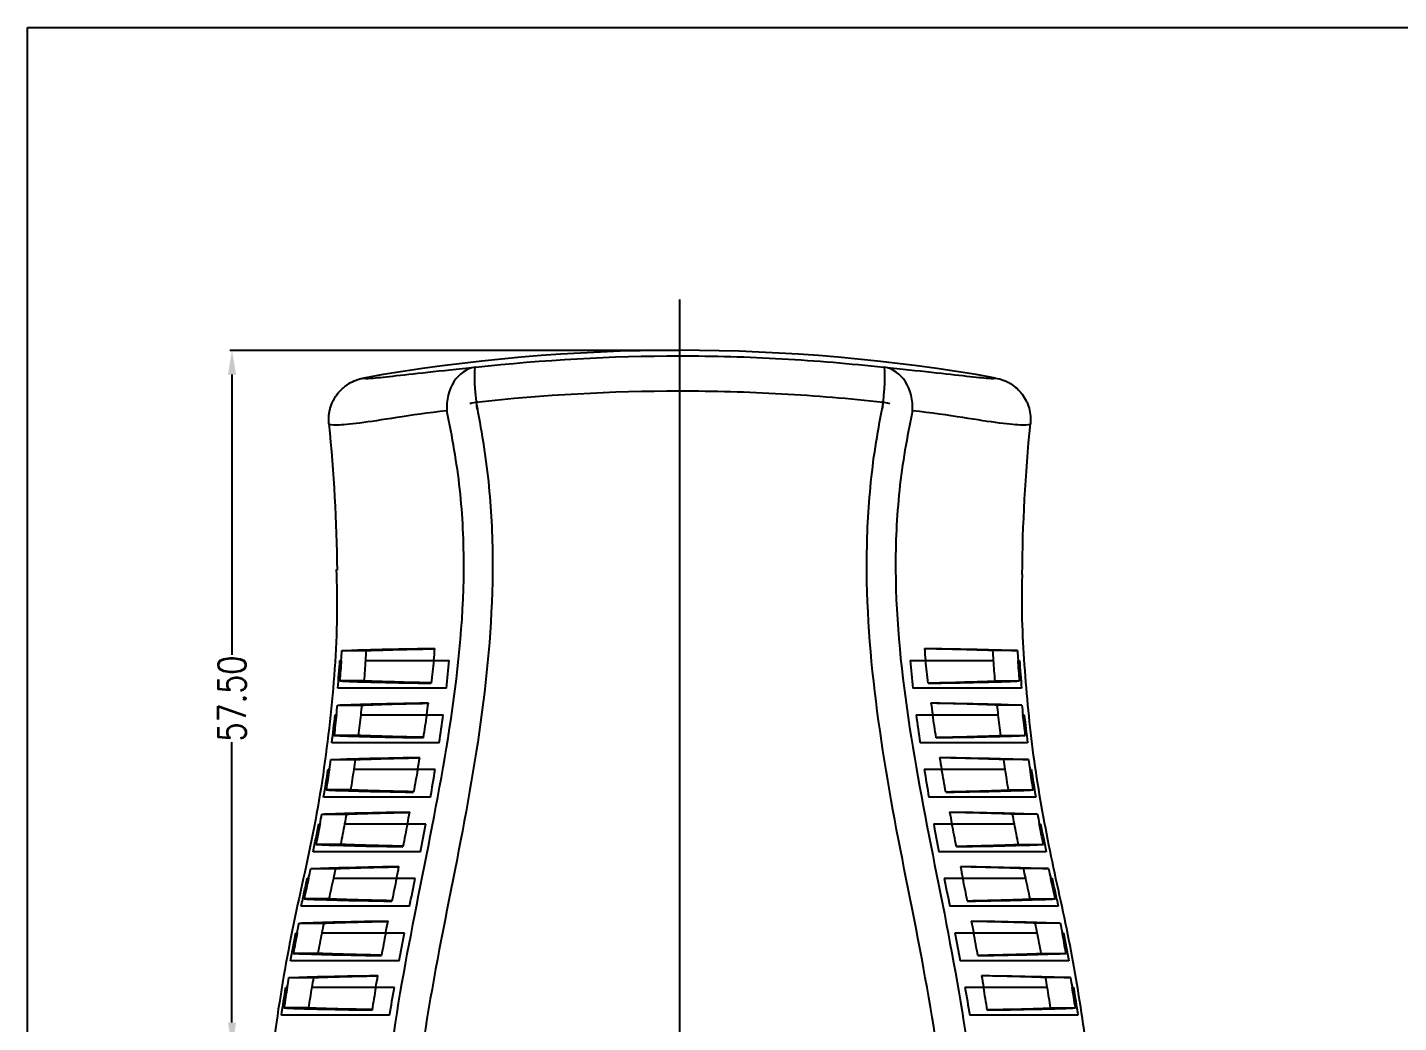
# Model space of a CAD drawing. Header units: inches. Extents: x 259 to 852, y 525 to 700.
# Drawn here: x 258.8 to 372.1, y 618 to 700.2 of the extents above; entities that cross this region are included whole.
import ezdxf
from ezdxf.lldxf.tags import DXFTag

# ---------------------------------------------------------------- set-up
doc = ezdxf.new("R2010")
doc.units = ezdxf.units.IN
doc.layers.add('13', color=7, linetype='Continuous')
doc.layers.add('9', color=7, linetype='Continuous')
doc.styles.get("Standard").update_dxf_attribs({"font": 'txt.shx', "width": 0.8})
tags = doc.linetypes.add('PHANTOM', pattern=[50.5, 18, -6.5, 6.5, -6.5, 6.5, -6.5]).pattern_tags.tags
tags[14:15] = [DXFTag(74, 4), DXFTag(75, 0), DXFTag(340, '0'), DXFTag(46, 0.0), DXFTag(50, 0.0), DXFTag(44, 0.0), DXFTag(45, 0.0)]
tags[12:13] = [DXFTag(74, 4), DXFTag(75, 0), DXFTag(340, '0'), DXFTag(46, 0.0), DXFTag(50, 0.0), DXFTag(44, 0.0), DXFTag(45, 0.0)]
tags[10:11] = [DXFTag(74, 4), DXFTag(75, 0), DXFTag(340, '0'), DXFTag(46, 0.0), DXFTag(50, 0.0), DXFTag(44, 0.0), DXFTag(45, 0.0)]
tags[8:9] = [DXFTag(74, 4), DXFTag(75, 0), DXFTag(340, '0'), DXFTag(46, 0.0), DXFTag(50, 0.0), DXFTag(44, 0.0), DXFTag(45, 0.0)]
tags[6:7] = [DXFTag(74, 4), DXFTag(75, 0), DXFTag(340, '0'), DXFTag(46, 0.0), DXFTag(50, 0.0), DXFTag(44, 0.0), DXFTag(45, 0.0)]
tags[4:5] = [DXFTag(74, 4), DXFTag(75, 0), DXFTag(340, '0'), DXFTag(46, 0.0), DXFTag(50, 0.0), DXFTag(44, 0.0), DXFTag(45, 0.0)]
doc.dimstyles.get("Standard").update_dxf_attribs({"dimtxt": 2.3, "dimasz": 2, "dimexe": 0.18, "dimexo": 0.0625, "dimgap": 0.09, "dimtad": 0, "dimzin": 0, "dimdsep": 46, "dimtxsty": 'Standard', "dimcen": 0.09, "dimclrd": 4, "dimclre": 4, "dimclrt": 3, "dimadec": 0, "dimazin": 0, "dimtfac": 1, "dimtofl": 0, "dimtmove": 0, "dimatfit": 3, "dimfxl": 0, "dimtolj": 1, "dimtzin": 0, "dimarcsym": 0})

# ---------------------------------------------------------------- blocks, each defined once
blk = doc.blocks.new('*D11')
at = {"color": 4, "lineweight": -2}
for p, q in [((312.66, 673.54), (275.56, 673.54)), ((275.74, 671.54), (275.74, 648.41)), ((275.74, 618.04), (275.74, 641.18)), ((266.13, 616.04), (275.92, 616.04))]:
    blk.add_line(p, q, dxfattribs=at)
at = {"color": 4}
for points in [[(275.41, 671.54), (276.08, 671.54), (275.74, 673.54)], [(275.41, 618.04), (276.08, 618.04), (275.74, 616.04)]]:
    blk.add_solid(points, dxfattribs=at)
at = {"layer": 'Defpoints', "color": 0}
for p in [(275.74, 673.54), (312.72, 673.54), (266.07, 616.04)]:
    blk.add_point(p, dxfattribs=at)
at = {"color": 3, "insert": (275.74, 644.79), "char_height": 2.3, "attachment_point": 5, "rotation": 90}
blk.add_mtext('\\A1;57.50', dxfattribs=at)

msp = doc.modelspace()

# ---------------------------------------------------------------- linework, layer by layer
msp.add_lwpolyline([(258.843, 700.206), (541.558, 700.206), (541.558, 533.892), (258.843, 533.892)], close=True)
at = {"layer": '13', "color": 7}
for p, q in [((284.816, 648.745), (286.841, 648.745)), ((340.628, 648.745), (338.603, 648.745)), ((286.667, 646.245), (284.639, 646.245)), ((338.777, 646.245), (340.805, 646.245)), ((284.454, 644.245), (286.485, 644.245)), ((340.99, 644.245), (338.959, 644.245)), ((286.206, 641.745), (284.17, 641.745)), ((339.238, 641.745), (341.274, 641.745)), ((283.902, 639.745), (285.942, 639.745)), ((341.542, 639.745), (339.502, 639.745)), ((285.562, 637.245), (283.515, 637.245)), ((339.882, 637.245), (341.929, 637.245)), ((283.166, 635.245), (285.219, 635.245)), ((342.278, 635.245), (340.225, 635.245)), ((284.74, 632.745), (282.678, 632.745)), ((340.704, 632.745), (342.766, 632.745)), ((282.249, 630.745), (284.318, 630.745)), ((343.195, 630.745), (341.126, 630.745)), ((283.766, 628.245), (281.698, 628.245)), ((341.678, 628.245), (343.746, 628.245)), ((281.284, 626.245), (283.347, 626.245)), ((344.16, 626.245), (342.097, 626.245)), ((282.859, 623.745), (280.802, 623.745)), ((342.585, 623.745), (344.642, 623.745)), ((280.443, 621.745), (282.496, 621.745)), ((345.001, 621.745), (342.948, 621.745)), ((282.079, 619.245), (280.032, 619.245)), ((343.365, 619.245), (345.413, 619.245))]:
    msp.add_line(p, q, dxfattribs=at)
msp.add_arc((312.722, 523.545), 150, 79.97932, 100.02068, dxfattribs=at)
for centre, major_axis, ratio, start_param, end_param in [((296.246, 668.665), (-0.317, 3.486), 0.7866293, 0.0359325, 1.5431882), ((296.246, 668.665), (0.39, -3.478), 0.0803657, 3.3561396, 4.69809), ((329.198, 668.665), (0.39, 3.478), 0.0803657, 4.726688, 6.0686384), ((329.198, 668.665), (-0.317, -3.486), 0.7866293, 1.5984044, 3.1056602), ((296.246, 668.665), (3.436, 0.665), 0.1813067, 1.5825939, 1.7921131), ((329.198, 668.665), (3.436, -0.665), 0.1813067, 1.3494795, 1.5589988)]:
    msp.add_ellipse(centre, major_axis=major_axis, ratio=ratio, start_param=start_param, end_param=end_param, dxfattribs=at)
for points, knots in [([(295.851, 672.142), (301.449, 672.77), (307.072, 673.085), (314.133, 673.085), (315.545, 673.066), (318.363, 672.987), (319.771, 672.928), (323.989, 672.692), (326.794, 672.456), (329.593, 672.142)], [0, 0, 0, 0, 0.5, 0.5, 0.625, 0.625, 0.75, 0.75, 1, 1, 1, 1]), ([(286.621, 671.256), (286.64, 671.218), (286.844, 671.214), (287.653, 671.273), (288.244, 671.333), (289.816, 671.507), (290.782, 671.619), (293.068, 671.87), (294.395, 672.009), (295.851, 672.142)], [0, 0, 0, 0, 0.25, 0.25, 0.5, 0.5, 0.75, 0.75, 1, 1, 1, 1]), ([(329.593, 672.142), (331.049, 672.009), (332.376, 671.87), (334.662, 671.619), (335.628, 671.507), (337.2, 671.333), (337.791, 671.273), (338.6, 671.214), (338.804, 671.218), (338.823, 671.256)], [0, 0, 0, 0, 0.25, 0.25, 0.5, 0.5, 0.75, 0.75, 1, 1, 1, 1]), ([(283.748, 667.462), (283.726, 667.681), (283.725, 667.899), (283.754, 668.223), (283.768, 668.33), (283.807, 668.545), (283.832, 668.653), (283.921, 668.969), (283.999, 669.171), (284.144, 669.463), (284.197, 669.558), (284.312, 669.745), (284.374, 669.835), (284.572, 670.096), (284.718, 670.256), (284.96, 670.475), (285.045, 670.545), (285.22, 670.677), (285.311, 670.738), (285.588, 670.908), (285.783, 671.004), (286.09, 671.12), (286.195, 671.155), (286.406, 671.213), (286.513, 671.237), (286.621, 671.256)], [0, 0, 0, 0, 0.125, 0.125, 0.1875, 0.1875, 0.25, 0.25, 0.375, 0.375, 0.4375, 0.4375, 0.5, 0.5, 0.625, 0.625, 0.6875, 0.6875, 0.75, 0.75, 0.875, 0.875, 0.9375, 0.9375, 1, 1, 1, 1]), ([(338.823, 671.256), (339.039, 671.218), (339.249, 671.16), (339.553, 671.045), (339.653, 671.002), (339.849, 670.906), (339.946, 670.853), (340.226, 670.682), (340.399, 670.552), (340.641, 670.333), (340.718, 670.257), (340.867, 670.095), (340.937, 670.01), (341.135, 669.75), (341.249, 669.566), (341.395, 669.273), (341.439, 669.173), (341.518, 668.968), (341.552, 668.865), (341.641, 668.551), (341.68, 668.338), (341.709, 668.011), (341.714, 667.901), (341.713, 667.681), (341.707, 667.572), (341.696, 667.462)], [0, 0, 0, 0, 0.125, 0.125, 0.1875, 0.1875, 0.25, 0.25, 0.375, 0.375, 0.4375, 0.4375, 0.5, 0.5, 0.625, 0.625, 0.6875, 0.6875, 0.75, 0.75, 0.875, 0.875, 0.9375, 0.9375, 1, 1, 1, 1]), ([(329.542, 669.244), (326.751, 669.551), (323.955, 669.781), (319.749, 670.012), (318.346, 670.069), (315.536, 670.146), (314.129, 670.166), (307.089, 670.166), (301.483, 669.858), (295.902, 669.244)], [0, 0, 0, 0, 0.25, 0.25, 0.375, 0.375, 0.5, 0.5, 1, 1, 1, 1]), ([(293.495, 668.538), (291.946, 668.405), (290.548, 668.179), (288.144, 667.802), (287.13, 667.642), (285.476, 667.432), (284.85, 667.39), (283.995, 667.34), (283.772, 667.399), (283.748, 667.462)], [0, 0, 0, 0, 0.25, 0.25, 0.5, 0.5, 0.75, 0.75, 1, 1, 1, 1]), ([(290.972, 565.188), (290.603, 567.264), (290.288, 569.339), (289.66, 573.509), (289.353, 575.601), (288.511, 581.906), (288.066, 586.143), (287.605, 594.686), (287.584, 598.99), (287.979, 607.665), (288.396, 612.04), (290.234, 625.082), (292.379, 633.652), (294.387, 646.677), (294.867, 651.047), (294.902, 657.705), (294.797, 659.905), (294.325, 664.253), (293.938, 666.398), (293.495, 668.538)], [0, 0, 0, 0, 0.0625, 0.0625, 0.125, 0.125, 0.25, 0.25, 0.375, 0.375, 0.5, 0.5, 0.75, 0.75, 0.875, 0.875, 0.9375, 0.9375, 1, 1, 1, 1]), ([(295.902, 669.244), (296.331, 667.079), (296.69, 664.908), (297.143, 660.522), (297.254, 658.31), (297.278, 651.624), (296.881, 647.212), (295.668, 638.459), (294.85, 634.112), (293.116, 625.43), (292.253, 621.086), (290.921, 612.344), (290.439, 607.948), (289.891, 599.228), (289.824, 594.903), (290.091, 586.32), (290.429, 582.061), (291.138, 575.721), (291.406, 573.615), (291.975, 569.419), (292.274, 567.33), (292.627, 565.24)], [0, 0, 0, 0, 0.0625, 0.0625, 0.125, 0.125, 0.25, 0.25, 0.375, 0.375, 0.5, 0.5, 0.625, 0.625, 0.75, 0.75, 0.875, 0.875, 0.9375, 0.9375, 1, 1, 1, 1]), ([(332.817, 565.24), (333.172, 567.345), (333.474, 569.453), (334.048, 573.692), (334.319, 575.822), (335.033, 582.248), (335.37, 586.579), (335.746, 599.539), (335.165, 608.189), (333.171, 621.191), (332.306, 625.537), (330.57, 634.235), (329.756, 638.58), (328.555, 647.292), (328.168, 651.66), (328.189, 658.252), (328.296, 660.457), (328.75, 664.883), (329.112, 667.07), (329.542, 669.244)], [0, 0, 0, 0, 0.0625, 0.0625, 0.125, 0.125, 0.25, 0.25, 0.5, 0.5, 0.625, 0.625, 0.75, 0.75, 0.875, 0.875, 0.9375, 0.9375, 1, 1, 1, 1]), ([(331.949, 668.538), (331.502, 666.379), (331.111, 664.207), (330.639, 659.802), (330.541, 657.61), (330.581, 651.06), (331.052, 646.727), (333.044, 633.76), (335.193, 625.139), (337.638, 607.917), (338.069, 599.311), (337.401, 586.409), (336.956, 582.096), (336.106, 575.705), (335.796, 573.588), (335.162, 569.374), (334.844, 567.28), (334.472, 565.188)], [0, 0, 0, 0, 0.0625, 0.0625, 0.125, 0.125, 0.25, 0.25, 0.5, 0.5, 0.75, 0.75, 0.875, 0.875, 0.9375, 0.9375, 1, 1, 1, 1]), ([(341.696, 667.462), (341.672, 667.399), (341.449, 667.34), (340.594, 667.39), (339.968, 667.432), (338.315, 667.642), (337.3, 667.802), (334.897, 668.179), (333.499, 668.405), (331.949, 668.538)], [0, 0, 0, 0, 0.25, 0.25, 0.5, 0.5, 0.75, 0.75, 1, 1, 1, 1]), ([(284.346, 655.454), (284.395, 654.177), (284.462, 649.981), (283.92, 642.868), (282.66, 634.182), (280.607, 625.646), (279.083, 616.404), (278.023, 606.508), (277.607, 595.976), (277.907, 585.445), (278.687, 576.532), (279.548, 571.177), (279.893, 569.291)], [0, 0, 0, 0, 0.044144, 0.145133, 0.2461662, 0.3472745, 0.4484049, 0.5697678, 0.6911217, 0.812461, 0.93379, 1, 1, 1, 1]), ([(345.551, 569.291), (345.897, 571.177), (346.757, 576.532), (347.537, 585.445), (347.837, 595.976), (347.422, 606.508), (346.404, 615.988), (345.052, 624.411), (343.365, 631.741), (341.988, 639.138), (341.225, 646.616), (340.944, 651.93), (341.029, 654.736), (341.04, 655.041)], [0, 0, 0, 0, 0.0665289, 0.188438, 0.3103575, 0.4322915, 0.5542346, 0.641336, 0.7284214, 0.8154578, 0.9024572, 0.9894305, 1, 1, 1, 1]), ([(284.816, 648.745), (285.096, 648.761), (285.468, 648.778), (286.446, 648.81), (287.021, 648.826), (288.293, 648.858), (288.998, 648.873), (290.593, 648.904), (291.481, 648.919), (292.507, 648.933)], [0, 0, 0, 0, 0.25, 0.25, 0.5, 0.5, 0.75, 0.75, 1, 1, 1, 1]), ([(286.792, 647.945), (287.022, 647.945), (287.311, 647.945), (288.05, 647.945), (288.488, 647.945), (289.912, 647.945), (291.029, 647.945), (292.406, 647.945)], [0, 0, 0, 0, 0.25, 0.25, 0.5, 0.5, 1, 1, 1, 1]), ([(286.841, 648.745), (287.074, 648.758), (287.367, 648.771), (288.114, 648.797), (288.556, 648.81), (289.991, 648.848), (291.109, 648.873), (292.504, 648.897)], [0, 0, 0, 0, 0.25, 0.25, 0.5, 0.5, 1, 1, 1, 1]), ([(332.937, 648.933), (333.967, 648.919), (334.845, 648.904), (336.431, 648.874), (337.137, 648.858), (338.413, 648.826), (338.991, 648.81), (339.978, 648.778), (340.349, 648.761), (340.628, 648.745)], [0, 0, 0, 0, 0.25, 0.25, 0.5, 0.5, 0.75, 0.75, 1, 1, 1, 1]), ([(338.603, 648.745), (338.37, 648.758), (338.078, 648.771), (337.33, 648.797), (336.888, 648.81), (335.453, 648.848), (334.335, 648.873), (332.94, 648.897)], [0, 0, 0, 0, 0.25, 0.25, 0.5, 0.5, 1, 1, 1, 1]), ([(333.038, 647.945), (334.402, 647.945), (335.521, 647.945), (336.953, 647.945), (337.393, 647.945), (338.134, 647.945), (338.423, 647.945), (338.652, 647.945)], [0, 0, 0, 0, 0.5, 0.5, 0.75, 0.75, 1, 1, 1, 1]), ([(293.449, 645.645), (292.172, 645.645), (291.103, 645.645), (289.223, 645.645), (288.405, 645.645), (286.929, 645.645), (286.266, 645.645), (285.162, 645.645), (284.764, 645.645), (284.478, 645.645)], [0, 0, 0, 0, 0.25, 0.25, 0.5, 0.5, 0.75, 0.75, 1, 1, 1, 1]), ([(284.639, 646.245), (284.914, 646.228), (285.282, 646.211), (286.246, 646.179), (286.812, 646.163), (288.063, 646.131), (288.753, 646.116), (290.312, 646.085), (291.18, 646.07), (292.185, 646.055)], [0, 0, 0, 0, 0.25, 0.25, 0.5, 0.5, 0.75, 0.75, 1, 1, 1, 1]), ([(292.189, 646.092), (290.849, 646.116), (289.746, 646.141), (288.342, 646.179), (287.91, 646.192), (287.18, 646.218), (286.894, 646.231), (286.667, 646.245)], [0, 0, 0, 0, 0.5, 0.5, 0.75, 0.75, 1, 1, 1, 1]), ([(340.966, 645.645), (340.679, 645.645), (340.28, 645.645), (339.182, 645.645), (338.526, 645.645), (336.324, 645.645), (334.539, 645.645), (331.995, 645.645)], [0, 0, 0, 0, 0.25, 0.25, 0.5, 0.5, 1, 1, 1, 1]), ([(333.255, 646.092), (334.596, 646.116), (335.698, 646.141), (337.102, 646.179), (337.534, 646.192), (338.265, 646.218), (338.55, 646.231), (338.777, 646.245)], [0, 0, 0, 0, 0.5, 0.5, 0.75, 0.75, 1, 1, 1, 1]), ([(333.26, 646.055), (334.268, 646.07), (335.128, 646.085), (336.678, 646.116), (337.368, 646.131), (338.621, 646.163), (339.191, 646.179), (340.163, 646.211), (340.53, 646.228), (340.805, 646.245)], [0, 0, 0, 0, 0.25, 0.25, 0.5, 0.5, 0.75, 0.75, 1, 1, 1, 1]), ([(284.454, 644.245), (284.73, 644.261), (285.099, 644.278), (286.063, 644.31), (286.628, 644.326), (287.874, 644.358), (288.56, 644.373), (290.108, 644.404), (290.97, 644.419), (291.967, 644.434)], [0, 0, 0, 0, 0.25, 0.25, 0.5, 0.5, 0.75, 0.75, 1, 1, 1, 1]), ([(286.402, 643.445), (286.626, 643.445), (286.91, 643.445), (287.629, 643.445), (288.055, 643.445), (289.435, 643.445), (290.507, 643.445), (291.823, 643.445)], [0, 0, 0, 0, 0.25, 0.25, 0.5, 0.5, 1, 1, 1, 1]), ([(286.485, 644.245), (286.712, 644.258), (286.999, 644.271), (287.726, 644.297), (288.155, 644.31), (289.548, 644.348), (290.629, 644.373), (291.962, 644.397)], [0, 0, 0, 0, 0.25, 0.25, 0.5, 0.5, 1, 1, 1, 1]), ([(333.477, 644.434), (334.478, 644.419), (335.332, 644.404), (336.872, 644.374), (337.558, 644.358), (338.805, 644.327), (339.373, 644.311), (340.344, 644.278), (340.714, 644.261), (340.99, 644.245)], [0, 0, 0, 0, 0.25, 0.25, 0.5, 0.5, 0.75, 0.75, 1, 1, 1, 1]), ([(338.959, 644.245), (338.732, 644.258), (338.445, 644.271), (337.718, 644.297), (337.289, 644.31), (335.896, 644.348), (334.815, 644.373), (333.482, 644.397)], [0, 0, 0, 0, 0.25, 0.25, 0.5, 0.5, 1, 1, 1, 1]), ([(333.621, 643.445), (334.925, 643.445), (335.997, 643.445), (337.386, 643.445), (337.814, 643.445), (338.535, 643.445), (338.818, 643.445), (339.042, 643.445)], [0, 0, 0, 0, 0.5, 0.5, 0.75, 0.75, 1, 1, 1, 1]), ([(292.865, 641.145), (290.352, 641.145), (288.616, 641.145), (286.427, 641.145), (285.768, 641.145), (284.669, 641.145), (284.267, 641.145), (283.986, 641.145)], [0, 0, 0, 0, 0.5, 0.5, 0.75, 0.75, 1, 1, 1, 1]), ([(284.17, 641.745), (284.439, 641.728), (284.804, 641.712), (285.749, 641.679), (286.304, 641.663), (287.527, 641.632), (288.198, 641.616), (289.711, 641.585), (290.555, 641.57), (291.529, 641.556)], [0, 0, 0, 0, 0.25, 0.25, 0.5, 0.5, 0.75, 0.75, 1, 1, 1, 1]), ([(291.535, 641.593), (290.254, 641.617), (289.194, 641.642), (287.834, 641.68), (287.415, 641.693), (286.707, 641.718), (286.426, 641.731), (286.206, 641.745)], [0, 0, 0, 0, 0.5, 0.5, 0.75, 0.75, 1, 1, 1, 1]), ([(341.458, 641.145), (341.176, 641.145), (340.773, 641.145), (339.681, 641.145), (339.029, 641.145), (336.847, 641.145), (335.078, 641.145), (332.58, 641.145)], [0, 0, 0, 0, 0.25, 0.25, 0.5, 0.5, 1, 1, 1, 1]), ([(333.909, 641.593), (335.19, 641.617), (336.25, 641.642), (337.61, 641.68), (338.029, 641.693), (338.737, 641.718), (339.018, 641.731), (339.238, 641.745)], [0, 0, 0, 0, 0.5, 0.5, 0.75, 0.75, 1, 1, 1, 1]), ([(333.915, 641.556), (335.87, 641.585), (337.293, 641.616), (339.13, 641.663), (339.688, 641.679), (340.639, 641.711), (341.005, 641.728), (341.274, 641.745)], [0, 0, 0, 0, 0.5, 0.5, 0.75, 0.75, 1, 1, 1, 1]), ([(283.902, 639.745), (284.174, 639.761), (284.543, 639.778), (285.491, 639.81), (286.047, 639.826), (287.882, 639.873), (289.321, 639.905), (291.256, 639.934)], [0, 0, 0, 0, 0.25, 0.25, 0.5, 0.5, 1, 1, 1, 1]), ([(285.827, 638.945), (286.264, 638.945), (286.993, 638.945), (288.782, 638.945), (289.819, 638.945), (291.083, 638.945)], [0, 0, 0, 0, 0.5, 0.5, 1, 1, 1, 1]), ([(285.942, 639.745), (286.164, 639.758), (286.447, 639.771), (287.156, 639.796), (287.574, 639.809), (288.927, 639.847), (289.971, 639.871), (291.25, 639.895)], [0, 0, 0, 0, 0.25, 0.25, 0.5, 0.5, 1, 1, 1, 1]), ([(334.188, 639.934), (336.13, 639.904), (337.55, 639.874), (339.388, 639.826), (339.946, 639.81), (340.9, 639.778), (341.271, 639.761), (341.542, 639.745)], [0, 0, 0, 0, 0.5, 0.5, 0.75, 0.75, 1, 1, 1, 1]), ([(339.502, 639.745), (339.28, 639.758), (338.997, 639.771), (338.288, 639.796), (337.87, 639.809), (336.517, 639.847), (335.473, 639.871), (334.194, 639.895)], [0, 0, 0, 0, 0.25, 0.25, 0.5, 0.5, 1, 1, 1, 1]), ([(334.361, 638.945), (335.613, 638.945), (336.648, 638.945), (338.45, 638.945), (339.181, 638.945), (339.618, 638.945)], [0, 0, 0, 0, 0.5, 0.5, 1, 1, 1, 1]), ([(292.137, 636.645), (289.669, 636.645), (287.93, 636.645), (285.749, 636.645), (285.093, 636.645), (283.995, 636.645), (283.584, 636.645), (283.308, 636.645)], [0, 0, 0, 0, 0.5, 0.5, 0.75, 0.75, 1, 1, 1, 1]), ([(283.515, 637.245), (284.045, 637.211), (285.019, 637.179), (287.428, 637.117), (288.841, 637.085), (290.737, 637.056)], [0, 0, 0, 0, 0.5, 0.5, 1, 1, 1, 1]), ([(290.744, 637.095), (289.515, 637.119), (288.486, 637.143), (286.713, 637.193), (285.992, 637.219), (285.562, 637.245)], [0, 0, 0, 0, 0.5, 0.5, 1, 1, 1, 1]), ([(342.137, 636.645), (341.859, 636.645), (341.447, 636.645), (340.357, 636.645), (339.708, 636.645), (337.531, 636.645), (335.761, 636.645), (333.308, 636.645)], [0, 0, 0, 0, 0.25, 0.25, 0.5, 0.5, 1, 1, 1, 1]), ([(334.7, 637.095), (335.929, 637.119), (336.958, 637.143), (338.731, 637.193), (339.452, 637.219), (339.882, 637.245)], [0, 0, 0, 0, 0.5, 0.5, 1, 1, 1, 1]), ([(334.707, 637.056), (336.61, 637.085), (338.005, 637.116), (340.416, 637.179), (341.401, 637.212), (341.929, 637.245)], [0, 0, 0, 0, 0.5, 0.5, 1, 1, 1, 1]), ([(283.166, 635.245), (283.707, 635.278), (284.693, 635.31), (287.118, 635.372), (288.536, 635.404), (290.428, 635.432)], [0, 0, 0, 0, 0.5, 0.5, 1, 1, 1, 1]), ([(335.017, 635.432), (336.914, 635.403), (338.315, 635.373), (340.743, 635.31), (341.739, 635.278), (342.278, 635.245)], [0, 0, 0, 0, 0.5, 0.5, 1, 1, 1, 1]), ([(285.072, 634.445), (285.505, 634.445), (286.227, 634.445), (287.986, 634.445), (289.005, 634.445), (290.235, 634.445)], [0, 0, 0, 0, 0.5, 0.5, 1, 1, 1, 1]), ([(285.219, 635.245), (285.66, 635.271), (286.391, 635.296), (288.163, 635.345), (289.183, 635.37), (290.42, 635.393)], [0, 0, 0, 0, 0.5, 0.5, 1, 1, 1, 1]), ([(340.225, 635.245), (339.784, 635.271), (339.053, 635.296), (337.281, 635.345), (336.261, 635.37), (335.024, 635.393)], [0, 0, 0, 0, 0.5, 0.5, 1, 1, 1, 1]), ([(335.209, 634.445), (336.428, 634.445), (337.445, 634.445), (339.217, 634.445), (339.94, 634.445), (340.373, 634.445)], [0, 0, 0, 0, 0.5, 0.5, 1, 1, 1, 1]), ([(291.303, 632.145), (290.088, 632.145), (289.024, 632.145), (287.179, 632.145), (286.379, 632.145), (284.181, 632.145), (283.001, 632.145), (282.445, 632.145)], [0, 0, 0, 0, 0.25, 0.25, 0.5, 0.5, 1, 1, 1, 1]), ([(282.678, 632.745), (283.209, 632.712), (284.185, 632.68), (286.588, 632.618), (287.993, 632.587), (289.86, 632.558)], [0, 0, 0, 0, 0.5, 0.5, 1, 1, 1, 1]), ([(289.868, 632.597), (288.66, 632.62), (287.641, 632.645), (285.888, 632.694), (285.17, 632.719), (284.74, 632.745)], [0, 0, 0, 0, 0.5, 0.5, 1, 1, 1, 1]), ([(342.999, 632.145), (342.441, 632.145), (341.275, 632.145), (339.081, 632.145), (338.276, 632.145), (336.418, 632.145), (335.35, 632.145), (334.141, 632.145)], [0, 0, 0, 0, 0.5, 0.5, 0.75, 0.75, 1, 1, 1, 1]), ([(335.576, 632.597), (336.784, 632.62), (337.803, 632.645), (339.556, 632.694), (340.275, 632.719), (340.704, 632.745)], [0, 0, 0, 0, 0.5, 0.5, 1, 1, 1, 1]), ([(335.584, 632.558), (337.457, 632.587), (338.845, 632.617), (341.251, 632.68), (342.237, 632.712), (342.766, 632.745)], [0, 0, 0, 0, 0.5, 0.5, 1, 1, 1, 1]), ([(282.249, 630.745), (282.8, 630.778), (283.797, 630.809), (286.236, 630.871), (287.657, 630.902), (289.532, 630.931)], [0, 0, 0, 0, 0.5, 0.5, 1, 1, 1, 1]), ([(284.318, 630.745), (284.767, 630.77), (285.503, 630.795), (287.276, 630.844), (288.297, 630.869), (289.524, 630.892)], [0, 0, 0, 0, 0.5, 0.5, 1, 1, 1, 1]), ([(335.913, 630.931), (337.792, 630.902), (339.197, 630.872), (341.639, 630.809), (342.645, 630.777), (343.195, 630.745)], [0, 0, 0, 0, 0.5, 0.5, 1, 1, 1, 1]), ([(341.126, 630.745), (340.678, 630.77), (339.941, 630.795), (338.168, 630.844), (337.147, 630.869), (335.92, 630.892)], [0, 0, 0, 0, 0.5, 0.5, 1, 1, 1, 1]), ([(281.46, 627.645), (281.541, 628.029), (281.623, 628.412), (281.791, 629.179), (281.876, 629.562), (281.962, 629.945)], [0, 0, 0, 0, 0.5, 0.5, 1, 1, 1, 1]), ([(284.141, 629.945), (284.584, 629.945), (285.315, 629.945), (287.081, 629.945), (288.106, 629.945), (289.332, 629.945)], [0, 0, 0, 0, 0.5, 0.5, 1, 1, 1, 1]), ([(336.112, 629.945), (337.327, 629.945), (338.35, 629.945), (340.129, 629.945), (340.861, 629.945), (341.303, 629.945)], [0, 0, 0, 0, 0.5, 0.5, 1, 1, 1, 1]), ([(343.482, 629.945), (343.568, 629.562), (343.653, 629.179), (343.821, 628.412), (343.903, 628.029), (343.984, 627.645)], [0, 0, 0, 0, 0.5, 0.5, 1, 1, 1, 1]), ([(290.414, 627.645), (289.211, 627.645), (288.137, 627.645), (286.276, 627.645), (285.466, 627.645), (283.235, 627.645), (282.029, 627.645), (281.46, 627.645)], [0, 0, 0, 0, 0.25, 0.25, 0.5, 0.5, 1, 1, 1, 1]), ([(281.698, 628.245), (282.244, 628.212), (283.235, 628.18), (285.668, 628.118), (287.089, 628.088), (288.954, 628.059)], [0, 0, 0, 0, 0.5, 0.5, 1, 1, 1, 1]), ([(288.962, 628.098), (287.747, 628.121), (286.713, 628.145), (284.94, 628.194), (284.208, 628.219), (283.766, 628.245)], [0, 0, 0, 0, 0.5, 0.5, 1, 1, 1, 1]), ([(343.984, 627.645), (343.413, 627.645), (342.222, 627.645), (339.995, 627.645), (339.18, 627.645), (337.306, 627.645), (336.229, 627.645), (335.03, 627.645)], [0, 0, 0, 0, 0.5, 0.5, 0.75, 0.75, 1, 1, 1, 1]), ([(336.482, 628.098), (337.697, 628.121), (338.731, 628.145), (340.504, 628.194), (341.236, 628.219), (341.678, 628.245)], [0, 0, 0, 0, 0.5, 0.5, 1, 1, 1, 1]), ([(336.49, 628.059), (338.36, 628.088), (339.765, 628.118), (342.2, 628.18), (343.202, 628.212), (343.746, 628.245)], [0, 0, 0, 0, 0.5, 0.5, 1, 1, 1, 1]), ([(281.284, 626.245), (281.848, 626.277), (282.856, 626.309), (285.323, 626.37), (286.76, 626.401), (288.633, 626.429)], [0, 0, 0, 0, 0.5, 0.5, 1, 1, 1, 1]), ([(283.347, 626.245), (283.806, 626.27), (284.554, 626.295), (286.347, 626.344), (287.385, 626.367), (288.625, 626.391)], [0, 0, 0, 0, 0.5, 0.5, 1, 1, 1, 1]), ([(336.811, 626.429), (338.689, 626.401), (340.11, 626.371), (342.579, 626.309), (343.598, 626.277), (344.16, 626.245)], [0, 0, 0, 0, 0.5, 0.5, 1, 1, 1, 1]), ([(342.097, 626.245), (341.638, 626.27), (340.89, 626.295), (339.097, 626.344), (338.059, 626.367), (336.819, 626.391)], [0, 0, 0, 0, 0.5, 0.5, 1, 1, 1, 1]), ([(283.187, 625.445), (283.641, 625.445), (284.383, 625.445), (286.167, 625.445), (287.206, 625.445), (288.442, 625.445)], [0, 0, 0, 0, 0.5, 0.5, 1, 1, 1, 1]), ([(337.002, 625.445), (338.226, 625.445), (339.263, 625.445), (341.061, 625.445), (341.805, 625.445), (342.257, 625.445)], [0, 0, 0, 0, 0.5, 0.5, 1, 1, 1, 1]), ([(289.553, 623.145), (288.362, 623.145), (287.285, 623.145), (285.42, 623.145), (284.605, 623.145), (283.108, 623.145), (282.441, 623.145), (281.315, 623.145), (280.863, 623.145), (280.579, 623.145)], [0, 0, 0, 0, 0.25, 0.25, 0.5, 0.5, 0.75, 0.75, 1, 1, 1, 1]), ([(280.802, 623.745), (281.353, 623.712), (282.348, 623.681), (284.795, 623.62), (286.227, 623.59), (288.087, 623.561)], [0, 0, 0, 0, 0.5, 0.5, 1, 1, 1, 1]), ([(288.094, 623.6), (286.874, 623.622), (285.828, 623.646), (284.047, 623.695), (283.308, 623.719), (282.859, 623.745)], [0, 0, 0, 0, 0.5, 0.5, 1, 1, 1, 1]), ([(344.865, 623.145), (344.58, 623.145), (344.128, 623.145), (343.011, 623.145), (342.352, 623.145), (340.857, 623.145), (340.038, 623.145), (338.159, 623.145), (337.078, 623.145), (335.891, 623.145)], [0, 0, 0, 0, 0.25, 0.25, 0.5, 0.5, 0.75, 0.75, 1, 1, 1, 1]), ([(337.35, 623.6), (338.571, 623.622), (339.616, 623.646), (341.398, 623.695), (342.136, 623.719), (342.585, 623.745)], [0, 0, 0, 0, 0.5, 0.5, 1, 1, 1, 1]), ([(337.357, 623.561), (339.222, 623.59), (340.638, 623.62), (343.088, 623.681), (344.093, 623.712), (344.642, 623.745)], [0, 0, 0, 0, 0.5, 0.5, 1, 1, 1, 1]), ([(280.443, 621.745), (281.005, 621.777), (282.01, 621.808), (284.481, 621.869), (285.926, 621.899), (287.792, 621.927)], [0, 0, 0, 0, 0.5, 0.5, 1, 1, 1, 1]), ([(282.496, 621.745), (282.957, 621.77), (283.704, 621.794), (285.498, 621.842), (286.543, 621.866), (287.785, 621.889)], [0, 0, 0, 0, 0.5, 0.5, 1, 1, 1, 1]), ([(337.652, 621.927), (339.523, 621.899), (340.952, 621.869), (342.807, 621.823), (343.359, 621.808), (344.318, 621.777), (344.721, 621.761), (345.001, 621.745)], [0, 0, 0, 0, 0.5, 0.5, 0.75, 0.75, 1, 1, 1, 1]), ([(342.948, 621.745), (342.487, 621.77), (341.74, 621.794), (339.946, 621.842), (338.901, 621.866), (337.659, 621.889)], [0, 0, 0, 0, 0.5, 0.5, 1, 1, 1, 1]), ([(282.358, 620.945), (282.813, 620.945), (283.553, 620.945), (285.337, 620.945), (286.382, 620.945), (287.621, 620.945)], [0, 0, 0, 0, 0.5, 0.5, 1, 1, 1, 1]), ([(337.823, 620.945), (339.049, 620.945), (340.093, 620.945), (341.89, 620.945), (342.633, 620.945), (343.086, 620.945)], [0, 0, 0, 0, 0.5, 0.5, 1, 1, 1, 1]), ([(288.764, 618.645), (287.586, 618.645), (286.511, 618.645), (284.648, 618.645), (283.832, 618.645), (282.336, 618.645), (281.673, 618.645), (280.558, 618.645), (280.107, 618.645), (279.826, 618.645)], [0, 0, 0, 0, 0.25, 0.25, 0.5, 0.5, 0.75, 0.75, 1, 1, 1, 1]), ([(280.032, 619.245), (280.305, 619.229), (280.699, 619.213), (281.636, 619.182), (282.179, 619.167), (284.015, 619.122), (285.455, 619.092), (287.311, 619.064)], [0, 0, 0, 0, 0.25, 0.25, 0.5, 0.5, 1, 1, 1, 1]), ([(287.317, 619.102), (286.093, 619.124), (285.041, 619.148), (283.261, 619.195), (282.527, 619.22), (282.079, 619.245)], [0, 0, 0, 0, 0.5, 0.5, 1, 1, 1, 1]), ([(345.618, 618.645), (345.337, 618.645), (344.886, 618.645), (343.78, 618.645), (343.125, 618.645), (341.633, 618.645), (340.813, 618.645), (338.934, 618.645), (337.856, 618.645), (336.68, 618.645)], [0, 0, 0, 0, 0.25, 0.25, 0.5, 0.5, 0.75, 0.75, 1, 1, 1, 1]), ([(338.127, 619.102), (339.351, 619.124), (340.404, 619.148), (342.183, 619.195), (342.917, 619.22), (343.365, 619.245)], [0, 0, 0, 0, 0.5, 0.5, 1, 1, 1, 1]), ([(338.133, 619.064), (339.993, 619.092), (341.418, 619.121), (343.256, 619.166), (343.8, 619.182), (344.743, 619.213), (345.14, 619.229), (345.413, 619.245)], [0, 0, 0, 0, 0.5, 0.5, 0.75, 0.75, 1, 1, 1, 1])]:
    msp.add_open_spline(points, degree=3, knots=knots, dxfattribs=at)
for points in [[(283.748, 667.462), (284.149, 663.444), (284.386, 659.417), (284.419, 655.38)], [(341.025, 655.039), (341.045, 659.169), (341.282, 663.311), (341.696, 667.462)], [(284.478, 645.645), (284.545, 646.411), (284.604, 647.177), (284.655, 647.945)], [(284.766, 647.945), (284.728, 647.378), (284.686, 646.811), (284.639, 646.245)], [(284.655, 647.945), (284.69, 647.945), (284.727, 647.945), (284.766, 647.945)], [(284.766, 647.945), (284.784, 648.211), (284.8, 648.478), (284.816, 648.745)], [(286.667, 646.245), (286.713, 646.811), (286.755, 647.378), (286.792, 647.945)], [(286.792, 647.945), (286.809, 648.211), (286.826, 648.478), (286.841, 648.745)], [(292.406, 647.945), (292.338, 647.314), (292.264, 646.685), (292.185, 646.055)], [(292.406, 647.945), (292.442, 648.274), (292.475, 648.604), (292.507, 648.933)], [(292.406, 647.945), (292.808, 647.945), (293.231, 647.945), (293.679, 647.945)], [(293.449, 645.645), (293.534, 646.41), (293.611, 647.177), (293.679, 647.945)], [(331.766, 647.945), (332.214, 647.945), (332.637, 647.945), (333.038, 647.945)], [(331.766, 647.945), (331.833, 647.179), (331.91, 646.412), (331.995, 645.645)], [(332.937, 648.933), (332.969, 648.604), (333.002, 648.274), (333.038, 647.945)], [(333.26, 646.055), (333.18, 646.685), (333.106, 647.314), (333.038, 647.945)], [(338.652, 647.945), (338.635, 648.211), (338.618, 648.478), (338.603, 648.745)], [(338.777, 646.245), (338.731, 646.811), (338.689, 647.378), (338.652, 647.945)], [(340.628, 648.745), (340.644, 648.478), (340.66, 648.211), (340.678, 647.945)], [(340.678, 647.945), (340.717, 647.945), (340.754, 647.945), (340.789, 647.945)], [(340.805, 646.245), (340.758, 646.811), (340.716, 647.378), (340.678, 647.945)], [(340.789, 647.945), (340.84, 647.177), (340.899, 646.411), (340.966, 645.645)], [(283.986, 641.145), (284.086, 641.91), (284.177, 642.677), (284.261, 643.445)], [(284.37, 643.445), (284.308, 642.877), (284.241, 642.311), (284.17, 641.745)], [(284.261, 643.445), (284.296, 643.445), (284.332, 643.445), (284.37, 643.445)], [(284.37, 643.445), (284.399, 643.711), (284.427, 643.978), (284.454, 644.245)], [(286.206, 641.745), (286.276, 642.311), (286.341, 642.877), (286.402, 643.445)], [(286.402, 643.445), (286.431, 643.711), (286.459, 643.978), (286.485, 644.245)], [(291.823, 643.445), (291.729, 642.814), (291.631, 642.185), (291.529, 641.556)], [(291.823, 643.445), (291.873, 643.774), (291.92, 644.104), (291.967, 644.434)], [(291.823, 643.445), (292.252, 643.445), (292.704, 643.445), (293.184, 643.445)], [(292.865, 641.145), (292.977, 641.911), (293.084, 642.677), (293.184, 643.445)], [(332.26, 643.445), (332.742, 643.445), (333.194, 643.445), (333.621, 643.445)], [(332.26, 643.445), (332.36, 642.677), (332.467, 641.91), (332.58, 641.145)], [(333.477, 644.434), (333.524, 644.104), (333.572, 643.774), (333.621, 643.445)], [(333.915, 641.556), (333.813, 642.185), (333.715, 642.814), (333.621, 643.445)], [(339.042, 643.445), (339.013, 643.711), (338.985, 643.978), (338.959, 644.245)], [(339.238, 641.745), (339.168, 642.311), (339.103, 642.877), (339.042, 643.445)], [(340.99, 644.245), (341.017, 643.978), (341.045, 643.711), (341.074, 643.445)], [(341.074, 643.445), (341.112, 643.445), (341.149, 643.445), (341.183, 643.445)], [(341.274, 641.745), (341.203, 642.311), (341.136, 642.877), (341.074, 643.445)], [(341.183, 643.445), (341.267, 642.677), (341.359, 641.91), (341.458, 641.145)], [(283.308, 636.645), (283.439, 637.41), (283.562, 638.177), (283.677, 638.945)], [(283.784, 638.945), (283.699, 638.377), (283.609, 637.811), (283.515, 637.245)], [(283.677, 638.945), (283.711, 638.945), (283.747, 638.945), (283.784, 638.945)], [(283.784, 638.945), (283.824, 639.211), (283.864, 639.478), (283.902, 639.745)], [(285.562, 637.245), (285.654, 637.811), (285.743, 638.377), (285.827, 638.945)], [(285.827, 638.945), (285.866, 639.211), (285.905, 639.478), (285.942, 639.745)], [(291.083, 638.945), (290.97, 638.315), (290.855, 637.685), (290.737, 637.056)], [(291.083, 638.945), (291.141, 639.274), (291.199, 639.604), (291.256, 639.934)], [(291.083, 638.945), (291.536, 638.945), (292.016, 638.945), (292.524, 638.945)], [(292.137, 636.645), (292.27, 637.411), (292.4, 638.177), (292.524, 638.945)], [(332.92, 638.945), (333.43, 638.945), (333.91, 638.945), (334.361, 638.945)], [(332.92, 638.945), (333.044, 638.177), (333.174, 637.41), (333.308, 636.645)], [(334.188, 639.934), (334.245, 639.604), (334.303, 639.274), (334.361, 638.945)], [(334.707, 637.056), (334.589, 637.685), (334.474, 638.315), (334.361, 638.945)], [(339.618, 638.945), (339.578, 639.211), (339.54, 639.478), (339.502, 639.745)], [(339.882, 637.245), (339.79, 637.811), (339.702, 638.377), (339.618, 638.945)], [(341.542, 639.745), (341.581, 639.478), (341.62, 639.211), (341.66, 638.945)], [(341.66, 638.945), (341.697, 638.945), (341.733, 638.945), (341.767, 638.945)], [(341.929, 637.245), (341.835, 637.811), (341.745, 638.377), (341.66, 638.945)], [(341.767, 638.945), (341.882, 638.177), (342.006, 637.41), (342.137, 636.645)], [(290.235, 634.445), (290.3, 634.774), (290.364, 635.103), (290.428, 635.432)], [(335.017, 635.432), (335.08, 635.103), (335.145, 634.774), (335.209, 634.445)], [(282.445, 632.145), (282.607, 632.91), (282.762, 633.676), (282.909, 634.445)], [(283.016, 634.445), (282.907, 633.877), (282.795, 633.31), (282.678, 632.745)], [(282.909, 634.445), (282.943, 634.445), (282.978, 634.445), (283.016, 634.445)], [(283.016, 634.445), (283.067, 634.711), (283.117, 634.978), (283.166, 635.245)], [(284.74, 632.745), (284.855, 633.311), (284.965, 633.877), (285.072, 634.445)], [(285.072, 634.445), (285.121, 634.711), (285.171, 634.978), (285.219, 635.245)], [(290.235, 634.445), (290.111, 633.815), (289.986, 633.186), (289.86, 632.558)], [(290.235, 634.445), (290.708, 634.445), (291.21, 634.445), (291.74, 634.445)], [(291.303, 632.145), (291.452, 632.911), (291.598, 633.678), (291.74, 634.445)], [(333.704, 634.445), (334.235, 634.445), (334.737, 634.445), (335.209, 634.445)], [(333.704, 634.445), (333.846, 633.677), (333.992, 632.911), (334.141, 632.145)], [(335.584, 632.558), (335.458, 633.186), (335.333, 633.815), (335.209, 634.445)], [(340.373, 634.445), (340.323, 634.711), (340.274, 634.978), (340.225, 635.245)], [(340.704, 632.745), (340.59, 633.311), (340.479, 633.877), (340.373, 634.445)], [(342.278, 635.245), (342.327, 634.978), (342.377, 634.711), (342.428, 634.445)], [(342.428, 634.445), (342.466, 634.445), (342.502, 634.445), (342.535, 634.445)], [(342.766, 632.745), (342.649, 633.31), (342.537, 633.877), (342.428, 634.445)], [(342.535, 634.445), (342.682, 633.676), (342.837, 632.91), (342.999, 632.145)], [(289.332, 629.945), (289.399, 630.273), (289.465, 630.602), (289.532, 630.931)], [(335.913, 630.931), (335.979, 630.602), (336.045, 630.273), (336.112, 629.945)], [(282.071, 629.945), (281.945, 629.378), (281.82, 628.812), (281.698, 628.245)], [(281.962, 629.945), (281.996, 629.945), (282.032, 629.945), (282.071, 629.945)], [(282.071, 629.945), (282.13, 630.211), (282.19, 630.478), (282.249, 630.745)], [(283.766, 628.245), (283.889, 628.812), (284.016, 629.378), (284.141, 629.945)], [(284.141, 629.945), (284.2, 630.211), (284.259, 630.478), (284.318, 630.745)], [(289.332, 629.945), (289.206, 629.316), (289.079, 628.688), (288.954, 628.059)], [(289.332, 629.945), (289.818, 629.945), (290.331, 629.945), (290.869, 629.945)], [(290.414, 627.645), (290.564, 628.412), (290.717, 629.178), (290.869, 629.945)], [(334.575, 629.945), (335.114, 629.945), (335.628, 629.945), (336.112, 629.945)], [(334.575, 629.945), (334.727, 629.178), (334.88, 628.411), (335.03, 627.645)], [(336.49, 628.059), (336.365, 628.688), (336.238, 629.316), (336.112, 629.945)], [(341.303, 629.945), (341.244, 630.211), (341.185, 630.478), (341.126, 630.745)], [(341.678, 628.245), (341.555, 628.812), (341.429, 629.378), (341.303, 629.945)], [(343.195, 630.745), (343.254, 630.478), (343.314, 630.211), (343.373, 629.945)], [(343.373, 629.945), (343.412, 629.945), (343.448, 629.945), (343.482, 629.945)], [(343.746, 628.245), (343.624, 628.812), (343.499, 629.378), (343.373, 629.945)], [(288.442, 625.445), (288.505, 625.773), (288.569, 626.101), (288.633, 626.429)], [(336.811, 626.429), (336.875, 626.101), (336.939, 625.773), (337.002, 625.445)], [(280.579, 623.145), (280.719, 623.912), (280.864, 624.679), (281.014, 625.445)], [(281.126, 625.445), (281.015, 624.879), (280.907, 624.312), (280.802, 623.745)], [(281.014, 625.445), (281.049, 625.445), (281.086, 625.445), (281.126, 625.445)], [(281.126, 625.445), (281.178, 625.711), (281.231, 625.978), (281.284, 626.245)], [(282.859, 623.745), (282.966, 624.312), (283.075, 624.879), (283.187, 625.445)], [(283.187, 625.445), (283.24, 625.711), (283.293, 625.978), (283.347, 626.245)], [(288.442, 625.445), (288.322, 624.817), (288.203, 624.189), (288.087, 623.561)], [(288.442, 625.445), (288.932, 625.445), (289.449, 625.445), (289.988, 625.445)], [(289.553, 623.145), (289.695, 623.912), (289.841, 624.678), (289.988, 625.445)], [(335.457, 625.445), (335.996, 625.445), (336.513, 625.445), (337.002, 625.445)], [(335.457, 625.445), (335.604, 624.678), (335.749, 623.911), (335.891, 623.145)], [(337.357, 623.561), (337.241, 624.189), (337.122, 624.817), (337.002, 625.445)], [(342.257, 625.445), (342.204, 625.711), (342.151, 625.978), (342.097, 626.245)], [(342.585, 623.745), (342.478, 624.312), (342.369, 624.879), (342.257, 625.445)], [(344.16, 626.245), (344.213, 625.978), (344.266, 625.711), (344.318, 625.445)], [(344.318, 625.445), (344.358, 625.445), (344.395, 625.445), (344.43, 625.445)], [(344.642, 623.745), (344.537, 624.312), (344.429, 624.879), (344.318, 625.445)], [(344.43, 625.445), (344.58, 624.679), (344.725, 623.912), (344.865, 623.145)], [(287.621, 620.945), (287.677, 621.272), (287.734, 621.6), (287.792, 621.927)], [(337.652, 621.927), (337.71, 621.6), (337.767, 621.272), (337.823, 620.945)], [(279.826, 618.645), (279.943, 619.412), (280.066, 620.179), (280.194, 620.945)], [(280.307, 620.945), (280.212, 620.378), (280.12, 619.812), (280.032, 619.245)], [(280.194, 620.945), (280.229, 620.945), (280.267, 620.945), (280.307, 620.945)], [(280.307, 620.945), (280.352, 621.211), (280.397, 621.478), (280.443, 621.745)], [(282.079, 619.245), (282.169, 619.812), (282.262, 620.379), (282.358, 620.945)], [(282.358, 620.945), (282.404, 621.211), (282.45, 621.478), (282.496, 621.745)], [(287.621, 620.945), (287.514, 620.318), (287.41, 619.691), (287.311, 619.064)], [(287.621, 620.945), (288.109, 620.945), (288.623, 620.945), (289.154, 620.945)], [(288.764, 618.645), (288.889, 619.411), (289.019, 620.177), (289.154, 620.945)], [(336.29, 620.945), (336.823, 620.945), (337.336, 620.945), (337.823, 620.945)], [(336.29, 620.945), (336.425, 620.178), (336.555, 619.412), (336.68, 618.645)], [(338.133, 619.064), (338.034, 619.691), (337.93, 620.318), (337.823, 620.945)], [(343.086, 620.945), (343.04, 621.211), (342.994, 621.478), (342.948, 621.745)], [(343.365, 619.245), (343.275, 619.812), (343.182, 620.379), (343.086, 620.945)], [(345.001, 621.745), (345.047, 621.478), (345.092, 621.211), (345.137, 620.945)], [(345.137, 620.945), (345.177, 620.945), (345.215, 620.945), (345.25, 620.945)], [(345.413, 619.245), (345.324, 619.812), (345.232, 620.378), (345.137, 620.945)], [(345.25, 620.945), (345.378, 620.179), (345.501, 619.412), (345.618, 618.645)]]:
    msp.add_open_spline(points, degree=3, dxfattribs=at)
at = {"layer": '9', "color": 1, "linetype": 'PHANTOM'}
msp.add_line((312.722, 552.822), (312.722, 677.745), dxfattribs=at)

# ---------------------------------------------------------------- dimensions: what is measured, and where the dimension line sits
dim = msp.add_linear_dim(base=(275.744, 673.545), p1=(266.066, 616.045), p2=(312.722, 673.545), angle=90, dimstyle='Standard')
dim.commit()
dim.dimension.update_dxf_attribs({"geometry": '*D11', "text_midpoint": (275.744, 644.795)})

doc.saveas('drawing.dxf')
